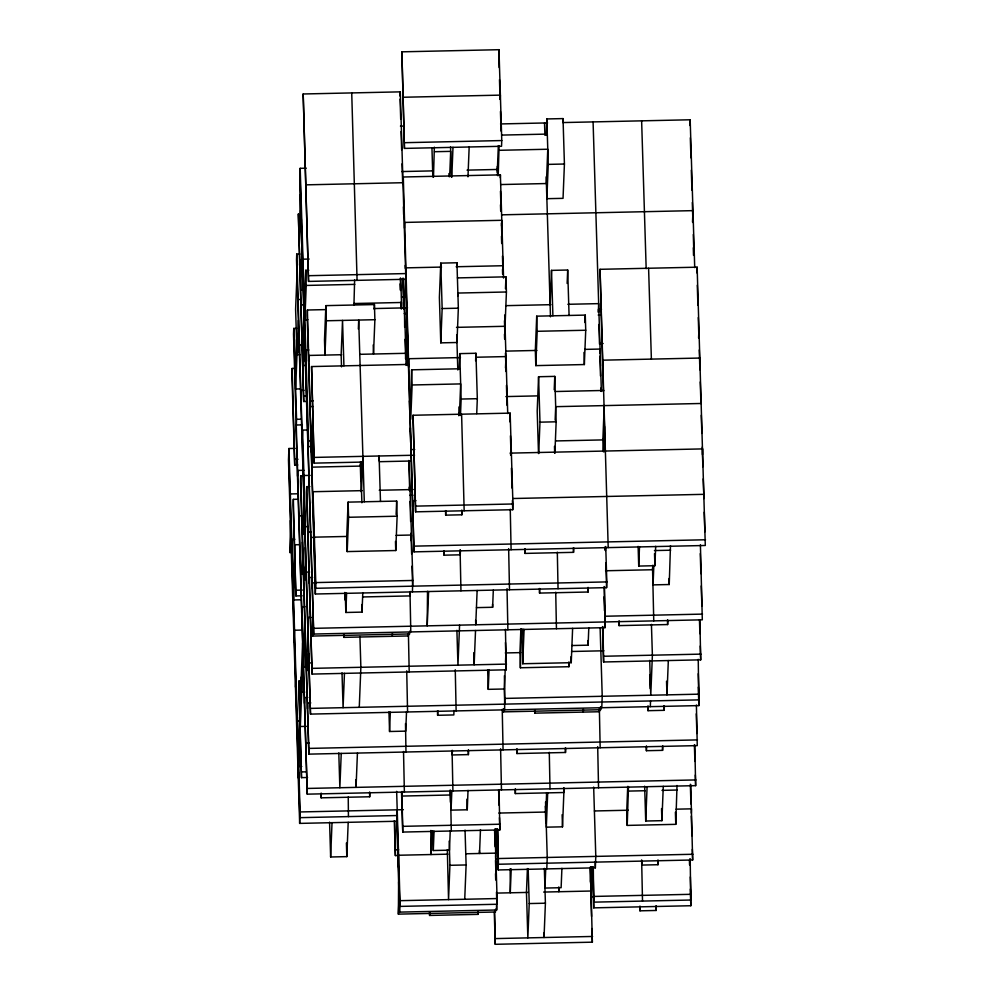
<?xml version="1.0" encoding="UTF-8"?>
<svg xmlns="http://www.w3.org/2000/svg" width="994" height="994" viewBox="0 0 994 994"><rect width="100%" height="100%" fill="white"/><g stroke="black" fill="none" stroke-linecap="round" stroke-linejoin="round"><path stroke-width="1.49" d="M295.106 448.381L288.943 448.518L288.484 459.961L299.654 823.392L396.743 821.255L397.202 809.824M295.193 368.401L292.149 368.463L291.925 374.179L294.721 465.043L297.753 464.968M296.796 328.368L293.764 328.43L293.528 334.158L307.27 794.156L695.651 785.645L694.806 745.102M299.828 254.029L296.746 254.091L296.523 259.819L310.488 714.102L698.857 705.591L698.248 659.333M306.264 168.185L300.188 168.321L299.728 179.765L313.706 634.048L604.986 627.661L604.538 586.969M603.408 391.636L600.041 269.312L697.142 267.187L705.293 545.482L414.013 551.856L400.271 91.858L303.182 93.983L308.538 281.414L405.627 279.289L406.086 267.858L441.535 267.075M296.982 274.953L295.603 309.271L297.007 354.696L300.039 354.634M300.2 194.899L299.977 227.204M299.281 244.35L300.66 210.045M289.875 505.387L290.335 493.943L298.038 493.782M295.156 373.868L296.535 339.55M297.914 305.245L298.15 299.529L301.232 299.455M299.517 265.212L299.753 259.496M301.132 225.191L301.356 219.475M290.347 520.533L290.124 552.826L290.807 535.667M298.374 320.391L295.628 389.002L300.176 388.902M298.846 335.525L298.163 352.684L297.691 337.538M302.064 255.47L300.685 289.788L303.63 289.714M291.267 550.813L291.727 539.382L294.82 539.307M297.964 499.249L293.342 499.348L293.106 505.064L295.901 595.928L302.064 595.791M294.721 465.043L292.149 368.463M293.764 328.43L296.56 419.294L296.1 430.725L307.27 794.156M299.306 350.671L299.542 344.955L302.623 344.893M300.921 310.65L301.145 304.922L304.226 304.86M302.524 270.616L302.984 259.185L309.146 259.049M305.742 190.562L305.978 184.847L403.067 182.71L403.291 176.994L500.392 174.869L503.56 278.047M292.671 596.238L292.895 590.523M293.131 584.807L294.733 544.774L299.356 544.675M297.492 476.163L297.728 470.435L303.891 470.311M300.71 396.097L300.933 390.381L304.015 390.319M302.549 350.36L303.928 316.042M304.152 310.327L305.767 270.293L308.799 270.231M294.969 565.636L293.59 599.954L301.182 599.78M304.388 331.188L303.008 365.494L306.04 365.432M305.767 270.293L306.227 285.44L304.847 319.757L307.879 319.683M294.062 641.677L294.522 630.233L302.114 630.072M295.901 595.928L293.342 499.348M298.896 521.589L299.119 515.874L302.201 515.799M303.804 475.778L300.722 475.84L300.499 481.556L308.885 754.135L697.254 745.624L696.409 705.069M302.101 441.535L302.561 430.091L307.183 429.992M303.717 401.501L298.349 214.07L303.717 401.501L306.748 401.439M305.32 361.468L305.779 350.037L308.861 349.975M325.883 309.606L307.382 310.004L307.158 315.732L315.545 588.299L606.825 581.912L605.731 546.501M308.538 281.414L303.182 93.983M295.466 687.102L295.69 681.387M301.89 526.994L302.126 521.266M303.729 481.245L303.965 475.517L310.128 475.393M306.724 406.906L306.947 401.178M308.55 361.157L308.786 355.442L341.65 354.721M302.362 542.128L302.139 574.433L302.822 557.274M303.965 502.107L303.742 534.399L304.437 517.24M296.858 732.528L297.318 721.097L300.35 721.023M301.965 681.002L298.933 681.064L298.697 686.779L301.493 777.643L307.556 777.507M301.679 612.441L301.915 606.725L304.947 606.663M303.294 572.42L303.518 566.704M304.897 532.386L305.357 520.955L302.561 430.091M309.817 486.575L306.736 486.638L306.512 492.365L312.091 674.081L506.281 669.819L505.437 629.277M308.115 452.332L308.575 440.889L300.188 168.321M307.382 310.004L315.309 594.014L606.588 587.64L606.825 581.912M408.658 364.425L311.557 366.562L314.129 463.129L362.673 462.073M305.369 547.532L305.146 579.825L305.829 562.679M298.25 751.377L299.629 717.072M299.865 711.356L302.611 642.733M298.262 777.954L298.486 772.239M300.101 732.218L298.722 766.523L301.754 766.461M303.083 657.879L300.325 726.49L306.388 726.365M303.307 652.151L304.686 617.846M306.301 577.812L306.525 572.097L309.606 572.035M307.904 537.791L308.14 532.076L311.221 532.001M311.346 452.009L312.725 417.704M305.158 632.992L303.779 667.297L306.811 667.235M313.197 432.85L311.818 467.155L360.362 466.087L360.536 461.614M299.654 823.392L300.113 811.949L288.943 448.518M301.493 777.643L298.933 681.064M304.475 703.305L304.711 697.589L307.792 697.515M306.09 663.271L306.314 657.556M307.693 623.25L307.929 617.522L311.01 617.46M309.296 583.217L309.532 577.502L312.613 577.427M310.911 543.184L311.134 537.468L314.216 537.406M312.514 503.163L312.973 491.719L362.288 490.638M314.129 463.129L311.557 366.562M308.165 638.384L307.941 670.689L308.625 653.53M305.879 748.731L306.102 743.015L309.184 742.94M307.481 708.697L307.718 702.982L310.799 702.92M309.097 668.676L309.32 662.961L312.402 662.886M312.302 588.622L312.538 582.894L315.62 582.832M313.918 548.589L314.377 537.158L346.732 536.449L348.111 502.132L396.668 501.075L397.128 516.209L395.749 550.527L347.204 551.583L346.732 536.449M312.775 603.756L312.551 636.061L409.64 633.936L409.752 631.078M312.551 636.061L313.234 618.902M325.883 305.63L324.504 339.936L324.963 355.082L326.343 320.776L325.883 305.63L374.427 304.562L374.887 319.708L373.508 354.013L373.235 344.93M308.885 754.135L300.722 475.84M310.488 714.102L296.746 254.091M312.091 674.081L306.736 486.638M313.706 634.048L299.964 174.037M315.309 594.014L315.769 582.583L312.973 491.719M369.867 792.293L369.693 796.766L321.149 797.834L321.323 793.349M348.198 822.324L346.819 856.629L330.642 856.99L332.021 822.684M353.939 305.257L354.634 279.836M357.082 280.358L351.727 92.914M408.609 632.954L408.484 635.949L343.762 637.365L343.874 634.383M347.204 551.583L348.583 517.278L348.111 502.132M362.798 592.735L362.015 612.118L345.837 612.478L346.608 593.083M341.24 753.427L339.861 787.733L338.792 752.905M344.458 673.36L343.079 707.678L342.011 672.851M358.349 329.014L358.71 320.068L364.301 501.784M360.822 481.233L361.605 461.837M348.434 816.608L348.235 797.026M362.897 456.345L361.518 490.663L361.891 502.778M374.241 309.047L374.427 304.562M357.43 753.067L356.051 787.372L355.815 779.805M359.269 707.318L360.872 667.297L359.927 636.495M378.9 460.471L379.087 455.998L380.478 501.423M400.097 96.145L400.271 91.858M401.874 51.825L404.446 148.404L501.535 146.28L501.771 140.552L498.976 49.7L401.874 51.825L404.446 148.404M403.042 102.978L403.278 97.25L500.367 95.126L500.193 99.412M401.253 308.202L401.477 302.487L353.702 303.53M404.459 228.148L404.695 222.42L501.784 220.295L501.56 226.011M404.744 247.755L404.931 243.281M396.121 514.494L396.668 501.075M404.67 327.225L404.483 307.879M392.307 636.297L392.419 633.315M406.521 711.754L405.738 731.137L389.561 731.497L390.331 712.102M407.031 324.715L405.651 359.033L405.043 339.339M406.471 365.22L407.49 339.861M408.534 367.283L408.882 358.71L460.458 357.579M410.286 404.136L411.653 369.83L460.21 368.762M410.273 430.974L410.398 427.979M410.746 419.282L412.125 384.976L411.653 369.83M398.457 855.499L395.376 855.573L394.717 821.081M414.013 551.856L403.291 176.994M413.057 415.256L415.616 511.835L512.718 509.711L512.941 503.983L510.146 413.131L413.057 415.256L415.616 511.835M398.147 866.693L398.606 855.25L447.921 854.169M411.243 540.748L411.466 535.02L396.059 535.368M412.609 506.431L412.845 500.715L415.927 500.653M398.606 881.827L398.383 914.132L495.484 912.007L495.596 909.137M402.235 791.584L402.061 796.057L450.605 794.989L450.779 790.516M410.273 591.442L410.1 595.915L363.071 596.947M398.383 914.132L399.079 896.973M494.95 828.897L497.099 898.551L496.64 909.995L399.538 912.119L399.998 900.676L396.643 791.348M499.038 790.342L499.845 829.928L402.756 832.065L401.911 791.51M404.372 792.032L403.527 751.489M405.974 751.998L405.502 723.57M407.577 711.977L406.72 670.838M409.193 671.944L408.422 633.886M410.795 631.923L410.037 593.865M412.398 591.89L412.858 580.459L409.18 460.831M433.483 177.081L434.353 147.174M427.519 591.306L427.209 625.847L428.588 591.542M440.764 263.124L439.385 297.43L440.777 342.855L456.967 342.508L458.346 308.19L456.942 262.764L440.764 263.124L442.156 308.55L440.777 342.855M449.661 176.721L450.68 151.361L434.502 151.722M451.785 177.18L452.991 147.336M430.862 830.45L430.974 854.542L431.93 830.673M478.263 911.386L478.139 914.368L429.594 915.437L429.719 912.455M453.997 710.461L453.823 714.934L437.633 715.295L437.82 710.809M460.433 550.353L460.247 554.826L444.069 555.174L444.243 550.701M462.036 510.32L461.862 514.793L445.672 515.153L445.859 510.667M450.245 830.773L449.462 850.168L433.285 850.516L434.055 831.121M456.768 267.237L456.942 262.764M457.762 296.038L457.874 293.056L506.418 291.988L505.958 276.841L457.414 277.91M459.141 368.538L459.737 353.628L475.927 353.268L477.319 398.693L476.722 413.616M467.975 176.82L469.168 146.988M459.414 415.231L460.669 383.908L412.125 384.976M460.483 415.455L461.141 399.054L459.737 353.628M447.325 849.708L448.542 899.62L449.922 865.302L449.176 841.073M452.394 750.495L452.208 754.968L468.398 754.608L468.572 750.135M451.848 790.739L451.065 810.135L467.255 809.787L468.025 790.392M451.301 830.996L450.468 790.454M452.916 790.963L452.071 750.42M456.122 710.909L455.264 669.77M459.576 625.139L457.961 665.16L456.892 630.333M460.955 590.821L460.085 549.694M464.161 510.767L461.601 414.2M475.617 360.723L475.927 353.268M464.732 899.259L466.111 864.954L465.043 830.127M475.53 630.507L474.15 664.812L473.778 652.698M477.132 590.473L475.753 624.779L475.617 620.244M498.976 49.7L499.112 67.53M497.273 172.322L498.342 145.596M498.205 175.665L499.087 145.758M500.268 177.727L500.392 174.869M480.475 829.617L479.518 853.473L479.419 850.454M502.84 274.307L503.188 265.721L456.147 266.752M505.213 669.596L504.443 688.991L488.253 689.339L489.036 669.944M476.449 607.632L492.626 607.272L493.31 590.113M505.474 288.782L505.958 276.841M506.418 291.988L505.039 326.293L456.494 327.361M505.511 368.016L505.971 356.585L475.629 357.244M510.146 413.131L510.009 421.928M495 843.695L495.596 828.785M510.605 455.103L510.854 449.139M495.521 857.412L496.665 829.008M600.724 706.871L600.612 709.728L503.523 711.866L503.635 708.995M505.511 662.141L505.822 654.673M590.436 866.793L592.349 942.175L495.26 944.3L494.652 911.324M593.666 787.099L595.791 856.393L595.331 867.837L498.242 869.961L497.808 829.269M501.461 789.907L500.603 748.768M503.063 749.874L502.231 709.331M504.679 709.853L504.43 675.696M507.884 629.786L507.027 588.659M509.5 589.765L508.642 548.626M511.102 549.732L510.257 509.189M510.171 868.706L510.27 892.798L511.227 868.93M520.881 628.755L519.924 652.623L520.384 667.769L568.928 666.713L569.115 662.228M563.735 787.969L563.884 792.516L515.327 793.572L515.513 789.099M565.661 748.01L565.487 752.483L516.942 753.551L517.116 749.066M520.384 667.769L521.626 628.916M573.7 547.868L573.526 552.341L524.981 553.409L525.155 548.924M523.006 629.214L522.695 663.744L571.239 662.687L572.619 628.37M522.695 663.744L524.074 629.438M536.71 316.167L535.331 350.472L535.803 365.618L584.348 364.549L585.727 330.244L585.255 315.098L536.71 316.167L537.182 331.3L535.803 365.618M546.178 135.358L546.837 118.945L563.026 118.597L564.418 164.022L563.039 198.34L546.862 198.688L548.241 164.383L546.837 118.945M554.9 453.14L556.155 421.804L554.764 376.378L538.574 376.738L537.195 411.044L538.499 453.45M538.711 453.488L539.978 422.164L538.574 376.738M527.416 868.57L526.46 892.438L527.851 937.876L529.23 903.558L528.162 868.731M550.117 304.686L551.496 270.38L567.686 270.02L569.077 315.458M599.581 708.759L599.457 711.741L534.735 713.158L534.847 710.176M588.274 587.541L588.1 592.014L539.556 593.083L539.73 588.597M562.902 121.579L563.026 118.597M554.217 389.81L554.764 376.378M555.149 420.089L555.696 406.67L701.329 403.477M546.625 792.64L545.855 812.036L498.826 813.067M567.139 283.452L567.686 270.02M547.694 792.864L546.315 827.17L562.505 826.822L564.058 788.031M545.731 868.669L544.948 888.064L561.125 887.704L561.908 868.321M544.339 868.383L545.408 903.211L544.029 937.516L543.892 932.981M546.787 868.893L547.247 857.462L545.544 802.021M550.005 788.838L549.284 752.321M556.441 628.73L555.721 592.213M558.044 588.697L557.323 552.179M559.001 887.257L558.814 891.73L558.678 887.195M584.957 322.553L585.255 315.098M598.326 312.203L598.674 303.63L567.847 304.301M583.279 712.102L583.391 709.12M571.935 645.528L588.113 645.168L588.796 628.022M599.891 353.342L600.065 349.056L584.658 349.391M602.612 365.891L602.836 360.176L699.938 358.051L699.701 363.767M604.24 405.602L602.861 439.907L555.832 440.938M603.457 451.823L604.476 426.463M590.486 881.603L591.082 866.681M591.554 916.431L590.958 896.75L592.151 866.905M604.886 549.918L604.998 546.936M690.196 858.878L690.818 905.733L593.729 907.857L593.294 867.166M598.55 787.782L597.692 746.643M600.165 747.749L599.37 708.722M601.768 707.716L602.227 696.285L600.127 628.146M699.888 620.244L700.695 659.842L603.606 661.979L602.936 626.99M608.204 547.607L600.041 269.312M667.806 620.082L667.633 624.555L619.088 625.611L619.262 621.138M627.723 786.391L626.767 810.259L627.226 825.405L675.771 824.337L677.013 785.484M627.226 825.405L628.469 786.552M655.68 546.315L654.897 565.71L638.72 566.071L639.502 546.675M652.772 565.263L652.586 569.736L605.557 570.767M656.326 905.994L656.152 910.467L639.962 910.827L640.148 906.342M641.987 860.605L641.801 865.078L657.991 864.718L658.165 860.245M662.762 745.885L662.576 750.358L646.398 750.706L646.572 746.233M664.365 705.852L664.191 710.325L648.001 710.685L648.187 706.2M653.841 565.487L653.058 584.882L669.235 584.522L670.478 545.669M642.509 901.086L641.639 859.947M663.284 786.353L661.905 820.671L645.715 821.019L647.094 786.714M650.312 706.659L650.548 700.944M653.754 620.877L652.549 568.22M668.328 660.55L666.962 694.868L666.539 681.238M689.948 125.505L690.171 119.777L562.741 122.573M692.507 222.072L692.967 210.641L501.808 214.828M696.906 272.903L697.142 267.187M698.596 337.948L698.77 333.475M702.497 454.618L702.733 448.903L510.084 453.127M691.315 813.129L691.489 808.843L676.082 809.178M497.385 828.822L498.479 864.246L692.656 859.984L690.743 784.614M700.41 544.799L702.311 619.821L313.93 628.332M400.433 126.126L403.514 126.064M500.541 123.939L547.57 122.908M501.796 135.085L547.309 134.091M404.67 142.689L501.771 140.552M499.224 150.305L547.769 149.237L546.402 183.542L500.889 184.549M548.241 164.383L564.418 164.022M401.837 171.564L432.651 170.881M467.043 170.136L497.385 169.465M308.761 275.698L405.863 273.574M306.227 285.44L354.771 284.383M401.551 297.007L404.633 296.945M373.657 308.562L407.515 307.817M506.12 305.655L550.887 304.673M442.156 308.55L458.346 308.19M404.247 313.595L407.329 313.532M601.519 309.271L598.438 309.345L598.537 312.377M326.343 320.776L374.887 319.708M598.214 315.061L601.295 314.999M537.182 331.3L585.727 330.244M600.09 343.589L603.134 343.526M359.642 354.324L405.875 353.305M506.058 351.118L536.872 350.435M303.94 395.786L306.972 395.711M555.224 391.524L603.768 390.456M310.178 400.868L313.259 400.793M505.884 396.581L538.276 395.873M461.141 399.054L477.319 398.693M309.954 406.583L313.035 406.521M296.56 419.294L301.107 419.195M296.324 425.01L302.4 424.873M539.978 422.164L556.155 421.804M308.575 440.889L311.607 440.827M308.339 446.617L311.433 446.542M411.678 449.574L414.709 449.499M314.352 457.414L414.535 455.215M294.945 459.327L297.976 459.253M379.36 461.701L411.218 461.005M379.248 490.266L413.156 489.533M409.839 495.31L412.92 495.248M513.016 498.516L704.125 494.329L703.951 498.615L703.243 478.847M415.852 506.12L512.941 503.983M348.583 517.278L397.128 516.209M305.133 526.671L308.215 526.596M414.237 546.141L705.516 539.767M654.437 550.564L670.615 550.216M315.769 582.583L412.858 580.459M296.137 590.212L302.3 590.076M605.445 616.23L702.534 614.106M505.275 652.946L520.694 652.611M571.55 651.492L603.917 650.784M603.83 656.251L700.932 654.127M312.327 668.353L506.518 664.104M304.736 692.122L301.704 692.184L301.232 677.038M505.138 698.409L699.316 694.16M310.712 708.387L699.093 699.875L698.285 673.696M309.109 748.407L697.477 739.909M301.716 771.928L306.276 771.829M307.506 788.441L695.875 779.93M628.606 791.087L645.292 790.727M661.979 790.367L677.15 790.031M300.113 811.949L403.378 809.688M594.4 810.967L628.307 810.222M396.979 815.54L299.89 817.664L288.707 454.233M402.992 826.337L500.081 824.212M395.6 849.858L398.681 849.783M465.863 853.784L495.695 853.125M498.702 858.53L692.893 854.268M495.472 858.841L498.503 858.779M449.922 865.302L466.111 864.954M497.174 893.084L528 892.413M543.643 892.065L591.182 891.022M399.998 900.676L497.099 898.551M594.188 896.426L691.277 894.302M590.958 896.75L593.99 896.675M529.23 903.558L545.408 903.211M495.484 938.584L592.586 936.46M697.291 285.228L697.9 305.245M698.285 317.571L698.894 337.587M699.279 349.9L699.888 369.818M700.261 381.932L700.869 401.626M701.292 415.256L701.851 433.421M702.261 447.051L702.87 466.733M704.261 512.171L704.87 531.852M690.171 119.777L694.719 267.622M690.321 137.818L690.942 157.835M691.315 170.16L691.936 190.177M692.309 202.503L692.93 222.519M693.29 234.534L693.924 254.862M693.303 247.817L693.526 255.396M700.273 553.596L700.882 573.625M701.267 585.938L701.876 605.955M699.465 619.809L699.888 633.663M700.273 645.988L700.695 659.842M698.297 687.115L698.857 705.591M696.272 713.816L696.881 733.51M694.384 744.767L694.905 761.416M695.315 775.047L695.651 785.645M690.333 784.278L690.942 803.96M691.315 816.074L691.911 835.755M692.333 849.385L692.656 859.984M689.799 859.127L689.96 864.594M690.345 876.919L691.054 900.017L593.965 902.142L592.871 866.731M689.426 860.307L689.563 864.855M690.308 889.083L690.818 905.733M669.049 578.471L669.235 584.522M675.398 812.222L675.771 824.337M667.496 620.007L667.633 624.555M664.042 705.777L664.191 710.325M648.597 268.256L651.381 359.107M662.489 747.326L662.576 750.358M641.627 120.846L646.175 268.678M654.524 553.596L654.897 565.71M661.532 808.557L661.905 820.671M651.43 624.394L652.387 655.195L650.772 695.216L649.703 660.389M657.842 860.183L657.991 864.718M649.741 674.764L650.163 688.618M656.003 905.919L656.152 910.467M647.864 706.138L648.001 710.685M646.262 746.171L646.398 750.706M638.111 546.377L638.72 566.071M644.646 786.192L645.715 821.019M639.825 906.279L639.962 910.827M618.951 621.076L619.088 625.611M604.004 411.317L605.259 452.208M593.083 121.914L601.37 391.45M602.836 439.137L603.209 451.462M598.91 324.491L599.506 344.172M599.879 356.287L600.488 375.968M600.861 388.082L600.948 391.114M605.358 547.595L605.458 550.676M605.831 563.002L606.588 587.64M604.128 586.522L605.209 621.946M604.041 596.86L604.464 610.726M604.837 623.039L604.986 627.661M602.513 626.555L603.606 661.979M600.525 706.709L600.612 709.728M583.975 352.435L584.348 364.549M587.963 587.466L588.1 592.014M595.145 861.674L595.331 867.837M587.963 640.558L588.113 645.168M592.474 866.979L593.729 907.857M590.063 867.973L590.535 883.119M591.927 928.545L592.349 942.175M573.389 547.793L573.526 552.341M571.053 656.624L571.239 662.687M568.792 662.166L568.928 666.713M551.496 270.38L552.9 315.806M565.35 747.935L565.487 752.483M544.538 122.97L544.911 135.296M546.191 176.87L550.49 316.8M554.478 446.368L554.689 453.09M562.132 814.707L562.505 826.822M539.407 588.535L539.556 593.083M545.271 806.196L545.793 823.144M534.635 710.138L534.735 713.158M524.832 548.862L524.981 553.409M499.485 79.644L500.094 99.338M500.467 111.452L501.075 131.133M510.444 435.794L511.04 455.19M511.438 468.124L512.047 488.141M512.432 500.467L512.718 509.711M504.703 314.999L507.723 413.566M500.479 191.183L501.088 210.877M501.461 222.991L502.094 243.729M502.479 256.042L503.051 274.518M504.467 320.727L505.039 339.202M505.461 353.056L506.033 371.545M506.455 385.399L507.077 405.415M500.491 204.789L500.69 210.939M501.461 236.274L501.684 243.281M502.492 269.461L502.629 274.083M504.48 334.146L504.617 338.755M516.805 749.004L516.942 753.551M497.286 166.433L497.572 175.528M515.19 789.037L515.327 793.572M505.449 642.559L506.045 662.252M506.145 665.272L506.281 669.819M504.43 688.73L504.902 704.125M503.424 708.834L503.523 711.866M498.615 789.895L499.087 805.289M499.473 817.615L499.845 829.928M492.527 604.19L492.626 607.272M497.012 829.928L498.242 869.961M494.59 830.077L495.099 846.726M495.509 860.357L496.118 880.038M496.491 892.152L496.863 904.267L399.774 906.404L396.842 810.918M495.521 873.651L495.708 879.702M496.491 905.447L496.64 909.995M487.656 669.658L488.253 689.339M494.279 912.504L495.26 944.3M478.052 911.336L478.139 914.368M456.731 334.928L457.812 369.967M458.942 406.931L459.203 415.194M450.543 146.826L451.475 177.106M458.719 412.647L458.806 415.728M461.713 510.257L461.862 514.793M468.249 750.072L468.398 754.608M448.928 173.565L449.027 176.584M466.919 799.176L467.255 809.787M445.536 510.605L445.672 515.153M431.955 148.168L432.837 176.944M443.933 550.639L444.069 555.174M450.046 790.106L450.419 802.22M437.497 710.747L437.633 715.295M432.676 830.835L433.285 850.516M429.507 912.405L429.594 915.437M400.085 99.114L400.706 119.131M401.079 131.456L401.651 149.932M402.073 163.799L402.694 183.815M403.402 206.914L403.639 214.617M405.204 265.435L405.303 268.504M405.627 279.289L408.286 365.531M409.366 400.942L409.652 410.187M410.224 428.662L410.646 442.529M403.576 278.618L406.248 365.419M403.166 278.183L404.111 309.059M408.77 460.483L409.702 490.775M410.025 501.374L410.646 521.49M411.007 533.169L411.64 553.832M412.013 566.158L412.634 586.174M402.769 278.432L403.701 308.724M409.18 487.172L409.279 490.253M400.731 278.258L401.663 308.538M400.321 278.171L400.706 290.484M401.067 302.139L401.265 308.972M400.097 283.886L400.284 290.049M395.475 541.432L395.749 550.527M401.526 792.019L402.756 832.065M396.743 821.255L399.538 912.119M394.295 820.746L395.376 855.573M388.952 711.816L389.561 731.497M360.313 464.583L361.145 491.757M369.557 792.218L369.693 796.766M361.779 604.551L362.015 612.118M343.924 365.842L342.532 320.416L341.153 354.734L341.526 366.848M345.229 592.784L345.837 612.478M344.806 592.449L345.042 600.028M343.663 634.334L343.762 637.365M346.409 843.011L346.819 856.629M329.573 822.162L330.642 856.99M321 793.287L321.149 797.834"/></g></svg>
